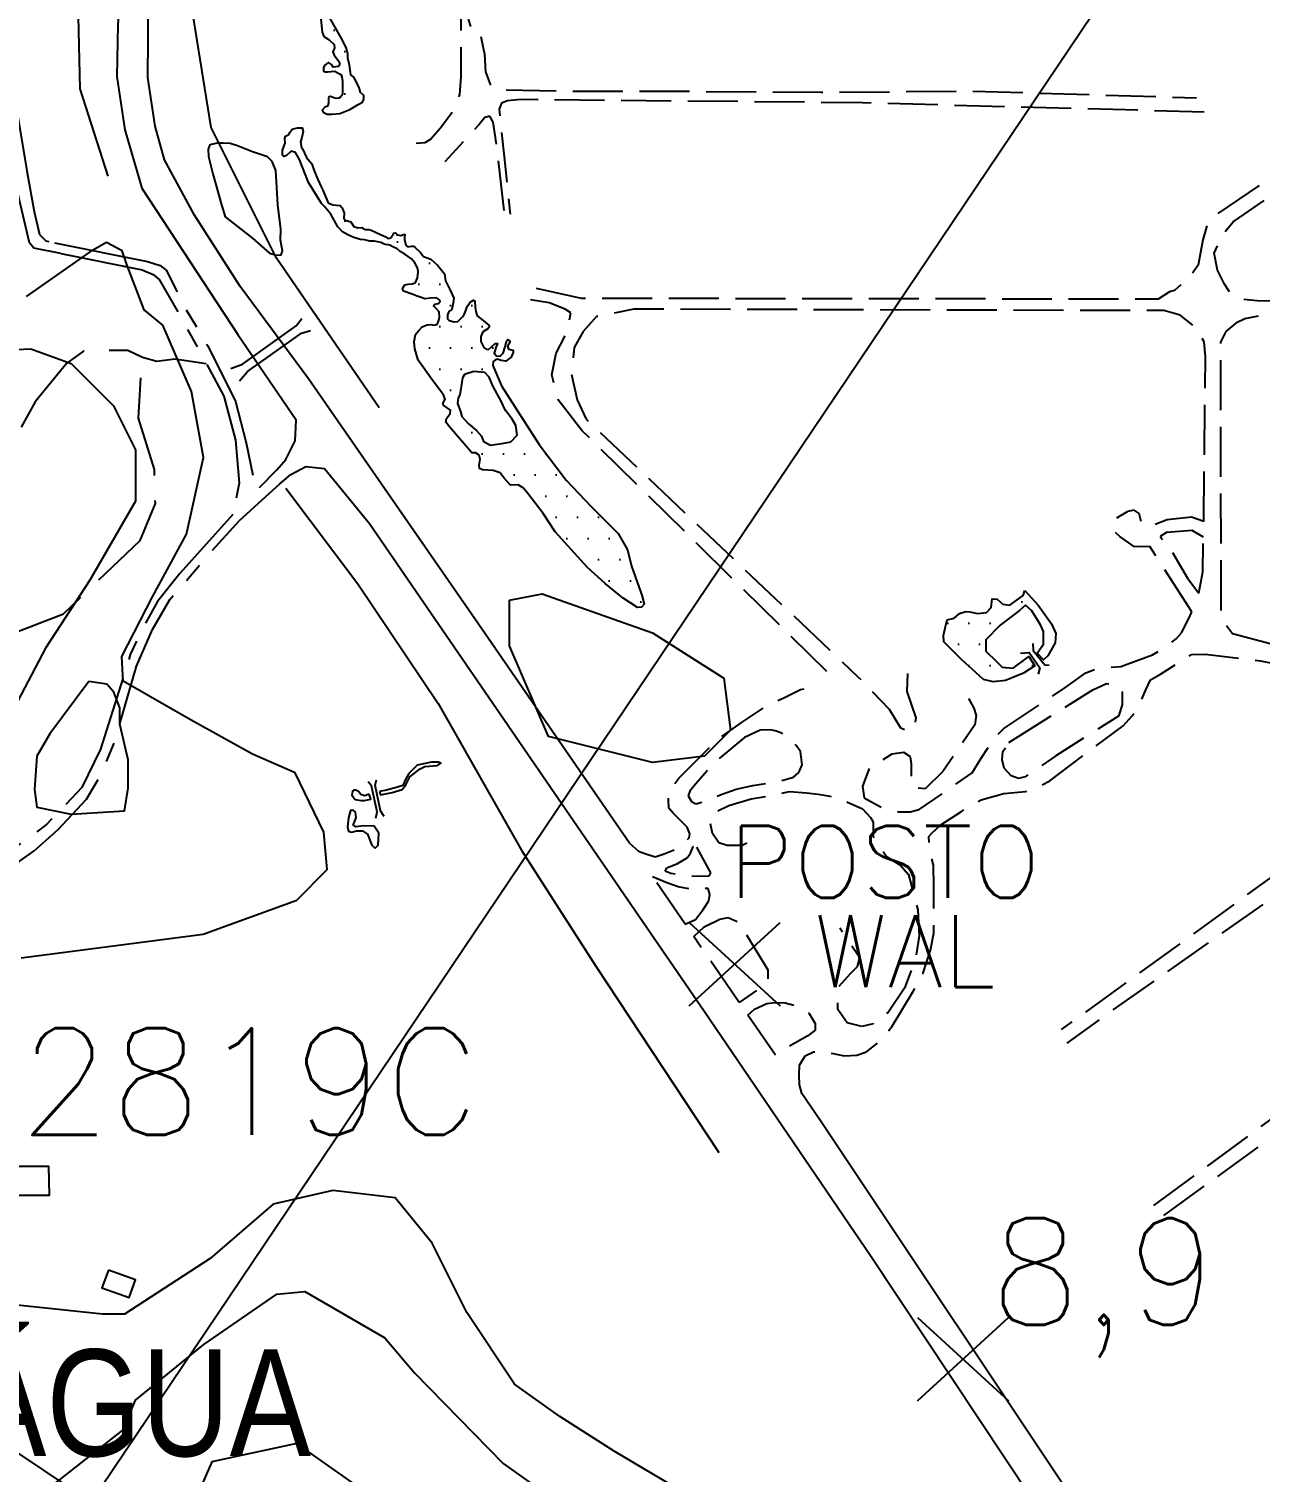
# Model space of a CAD drawing. Header units: millimetres. Extents: x 548366 to 1117317, y 7446967 to 14899125.
# Drawn here: x 556574 to 557036, y 7458741 to 7459282 of the extents above; entities that cross this region are included whole.
import ezdxf

# ---------------------------------------------------------------- set-up
doc = ezdxf.new("R2010")
doc.units = ezdxf.units.MM
doc.header["$MEASUREMENT"] = 0
for name, pattern in [('CAMINHO', [3.75, 3, -0.75]), ('ESTR-TERRA', [1, 0.7, -0.1, 0.1, -0.1]), ('MEIO-FIOx2', [20, 15, -5])]:
    doc.linetypes.add(name, pattern=pattern)
for name, color, linetype in [('AUTO_ESTRADA', 224, 'Continuous'), ('CAMINHO', 1, 'CAMINHO'), ('CERCA_VIVA', 3, 'CERCA_V'), ('CURVA_INTERMEDIÁRIA', 32, 'Continuous'), ('EDIFICAÇÃO', 7, 'Continuous'), ('LAGO', 4, 'Continuous'), ('PONTE', 8, 'Continuous'), ('PONTO_REFERÊNCIA', 8, 'Continuous'), ('PTO_COTADO', 7, 'Continuous'), ('RADIAIS', 222, 'Continuous'), ('RIO_PERMANENTE', 4, 'Continuous'), ('RUA_PAV_C_MEIO_FIO', 1, 'MEIO-FIOx2'), ('RUA_PAV_S_MEIO_FIO', 2, 'ESTR-TERRA'), ('TXT_EST_TRAT_ÁGUA', 7, 'Continuous')]:
    doc.layers.add(name, color=color, linetype=linetype)
doc.styles.add('ROMANS', font='romans.shx')
doc.styles.add('TXT_PRAIA', font='ARIALN.TTF', dxfattribs={"height": 30})
doc.linetypes.add('CERCA_V', pattern='A,10,-0.6,["o",Standard,S=2,R=0,X=-0.6,Y=-0.675],-0.75', length=11.35)
pattern_1 = [(0, (0, 0), (3.96875, 7.9375), [0, -7.9375])]

msp = doc.modelspace()

# ---------------------------------------------------------------- hatches: boundary and pattern name
at = {"layer": 'LAGO', "ltscale": 0.5}
h = msp.add_hatch(dxfattribs=at)
h.set_pattern_fill('DOTS', color=256, scale=5, style=0)
h.set_pattern_definition(pattern_1)
h.paths.add_polyline_path([(556933.11, 7459052.97), (556938.43, 7459058.47), (556945.76, 7459063.96), (556947.96, 7459065.98), (556950.35, 7459063.78), (556953.65, 7459058.65), (556954.75, 7459056.08), (556954.75, 7459051.32), (556952.37, 7459048.02), (556954.75, 7459045.45), (556956.4, 7459046.92), (556959.15, 7459051.87), (556959.34, 7459055.35), (556957.69, 7459059.02), (556952.73, 7459065.98), (556947.78, 7459071.48), (556947.05, 7459069.65), (556944.85, 7459068), (556942.09, 7459065.98), (556939.53, 7459066.35), (556937.32, 7459068.18), (556935.49, 7459068.36), (556935.12, 7459065.06), (556933.29, 7459063.23), (556929.99, 7459062.87), (556927.05, 7459063.41), (556925.58, 7459063.6), (556923.2, 7459062.87), (556921.18, 7459061.03), (556918.61, 7459060.48), (556918.06, 7459058.47), (556917.15, 7459054.62), (556917.33, 7459052.23), (556923.93, 7459045.63), (556932.19, 7459038.12), (556935.86, 7459037.2), (556940.44, 7459037.75), (556947.23, 7459040.5), (556951.45, 7459043.25), (556949.25, 7459046.73), (556943.38, 7459042.34), (556939.16, 7459042.7), (556937.14, 7459044.9), (556933.11, 7459048.75)])
at = {"layer": 'RIO_PERMANENTE', "ltscale": 4}
h = msp.add_hatch(dxfattribs=at)
h.set_pattern_fill('DOTS', color=256, scale=5, style=0)
h.set_pattern_definition(pattern_1)
h.paths.add_polyline_path([(556699.75, 7459256.99), (556698.51, 7459258.17), (556697.99, 7459260), (556695.96, 7459263.91), (556694.92, 7459264.83), (556694.4, 7459268.42), (556693.74, 7459271.03), (556693.74, 7459272.59), (556693.22, 7459274.62), (556691.82, 7459277.82), (556686.52, 7459286.99), (556681.23, 7459300.38), (556678.57, 7459308.16), (556675.69, 7459319.57), (556674.63, 7459325.75), (556673.67, 7459330.66), (556674.06, 7459336.16), (556675.08, 7459344.71), (556679.67, 7459353.53), (556685.67, 7459366.22), (556693.09, 7459376.8), (556700.5, 7459385.26), (556707.56, 7459390.2), (556719.56, 7459396.89), (556732.27, 7459402.54), (556745.69, 7459411.7), (556751.84, 7459415), (556747.38, 7459415), (556744.71, 7459414.7), (556742.23, 7459413.29), (556736.16, 7459408.16), (556734.82, 7459407.3), (556731.8, 7459404.53), (556727.76, 7459402.01), (556721.93, 7459399.6), (556716.71, 7459397.54), (556702.95, 7459389.43), (556692.24, 7459379.48), (556682.47, 7459364.4), (556678.24, 7459356.64), (556674.35, 7459347.47), (556672.23, 7459338.31), (556671.79, 7459329.88), (556673.77, 7459318.75), (556674.65, 7459313.24), (556678.69, 7459301.84), (556683.64, 7459285.63), (556684.12, 7459280.8), (556684.82, 7459279.19), (556686.81, 7459277.87), (556688.58, 7459276.11), (556688.78, 7459274.75), (556688.19, 7459273.51), (556688.58, 7459272.23), (556690.61, 7459269.53), (556690.67, 7459268.48), (556690.21, 7459267.89), (556688.23, 7459267.64), (556687.6, 7459268.68), (556686.46, 7459269.41), (556685.71, 7459268.94), (556685.05, 7459268.35), (556684.66, 7459267.37), (556684.7, 7459266.23), (556685.45, 7459265.87), (556686.11, 7459265.88), (556688.93, 7459266.23), (556690.61, 7459265.22), (556691.26, 7459264.83), (556691.46, 7459264.11), (556691.76, 7459262.36), (556691.76, 7459257.42), (556691.06, 7459256.47), (556690.34, 7459256.01), (556689.43, 7459255.88), (556688.93, 7459256.01), (556687.24, 7459256.66), (556686.62, 7459256.6), (556686.46, 7459256.01), (556686.46, 7459254.25), (556686.28, 7459253.02), (556685.12, 7459252.68), (556684.19, 7459251.58), (556684.47, 7459250.86), (556685.97, 7459250.07), (556687.86, 7459250.07), (556690.8, 7459250.33), (556694.57, 7459251.79), (556697.6, 7459253.66), (556699.23, 7459254.55), (556699.75, 7459255.69)])
at = {"layer": 'RIO_PERMANENTE', "ltscale": 0.5}
h = msp.add_hatch(dxfattribs=at)
h.set_pattern_fill('DOTS', color=256, scale=5, style=0)
h.set_pattern_definition(pattern_1)
h.paths.add_polyline_path([(556692.42, 7459212.89), (556691.66, 7459214.88), (556690.92, 7459215.78), (556688.13, 7459216.12), (556686.37, 7459216.79), (556684.42, 7459221.57), (556683.9, 7459222.52), (556682.5, 7459225.6), (556681.17, 7459228.83), (556680.21, 7459231.48), (556678.29, 7459233.81), (556676.71, 7459237.03), (556676.39, 7459237.59), (556676.04, 7459239.7), (556676.46, 7459241.24), (556677.03, 7459243.55), (556676.61, 7459244.93), (556674.92, 7459244.96), (556672.89, 7459244.47), (556672.04, 7459243.2), (556671.62, 7459242.43), (556670.34, 7459241.8), (556670.08, 7459240.96), (556670.29, 7459239.21), (556669.23, 7459236.61), (556669.31, 7459235.49), (556669.31, 7459234.65), (556669.87, 7459234.23), (556670.71, 7459234.58), (556672.53, 7459236.19), (556674.15, 7459235.63), (556675.69, 7459233.04), (556679.05, 7459224.41), (556683.92, 7459216.56), (556684.88, 7459215.54), (556687.44, 7459212.53), (556689.99, 7459207.78), (556691.78, 7459205.9), (556693.8, 7459204.84), (556695.99, 7459203.87), (556698.47, 7459203.1), (556700, 7459202.91), (556702.08, 7459202.49), (556703.62, 7459202.38), (556705.08, 7459202.14), (556706.2, 7459201.91), (556707.12, 7459201.47), (556707.79, 7459201.19), (556709.38, 7459200.94), (556710.67, 7459200.35), (556712.24, 7459199.56), (556713.4, 7459198.53), (556715.15, 7459197.5), (556717.67, 7459195.81), (556718.95, 7459194.3), (556719.98, 7459192.15), (556720.12, 7459190.83), (556719.91, 7459188.69), (556719.11, 7459186.96), (556717.99, 7459186.5), (556716.4, 7459186.34), (556715.2, 7459186.1), (556714.33, 7459184.75), (556714.6, 7459183.71), (556717.91, 7459182.6), (556719.73, 7459181.77), (556721.28, 7459181.26), (556722.69, 7459180.77), (556724.76, 7459181.09), (556726.99, 7459181.17), (556728.57, 7459180.22), (556727.79, 7459179.1), (556726.34, 7459178.8), (556725.94, 7459178.18), (556726.67, 7459177.44), (556728.09, 7459175.95), (556728.18, 7459173.92), (556727.82, 7459172.2), (556727.23, 7459171.22), (556726.06, 7459170.97), (556725, 7459171.22), (556723.56, 7459171.06), (556721.66, 7459170.35), (556720.33, 7459168.76), (556719.19, 7459167.4), (556718.66, 7459164.79), (556718.85, 7459162.02), (556720.14, 7459157.87), (556725.42, 7459150.47), (556729.64, 7459144.78), (556730.24, 7459143.22), (556729.42, 7459141.6), (556729.76, 7459140.83), (556732.28, 7459139.03), (556732.17, 7459137.88), (556730.72, 7459135.92), (556730.48, 7459134.6), (556731.92, 7459132.81), (556740.22, 7459123.05), (556741.65, 7459123.05), (556743.06, 7459122.15), (556743.42, 7459120.71), (556743.09, 7459118.51), (556743.18, 7459117.24), (556744.26, 7459116.76), (556748.34, 7459116.4), (556750.85, 7459115.57), (556752.41, 7459113.53), (556754.81, 7459110.9), (556757.68, 7459111.14), (556759.48, 7459109.94), (556761.25, 7459107.77), (556766.98, 7459100.37), (556771.52, 7459093.45), (556783.7, 7459080.09), (556790.24, 7459074.11), (556797.11, 7459068.55), (556802.38, 7459065.05), (556803.97, 7459065.22), (556804.87, 7459066.29), (556804.08, 7459069.69), (556802.98, 7459072.81), (556800.22, 7459080.63), (556798.65, 7459086.76), (556795.18, 7459092.83), (556785.13, 7459102.87), (556775.69, 7459112.85), (556765.59, 7459126.22), (556759.72, 7459135.32), (556751.45, 7459148.25), (556748.17, 7459155.87), (556748.23, 7459157.27), (556749.53, 7459158.27), (556751.27, 7459157.74), (556753.07, 7459157.39), (556755.06, 7459158.96), (556755.81, 7459160.65), (556755.76, 7459161.53), (556754.06, 7459161.99), (556753.71, 7459163.1), (556754.71, 7459164.79), (556753.77, 7459165.55), (556753.25, 7459164.96), (556752.78, 7459162.87), (556752.02, 7459160.42), (556750.92, 7459159.31), (556749.52, 7459159.43), (556748.7, 7459160.48), (556749.28, 7459162.52), (556749.87, 7459164.03), (556749.05, 7459164.09), (556747.65, 7459162.87), (556746.54, 7459161.82), (556745.01, 7459162.1), (556743.63, 7459164.79), (556743.68, 7459166.65), (556744.43, 7459168.39), (556746.27, 7459169.54), (556746.84, 7459170.23), (556746.84, 7459170.84), (556744.54, 7459172.64), (556742.23, 7459174.48), (556741.81, 7459176.08), (556741.57, 7459177.59), (556741.39, 7459180.11), (556740.85, 7459180.37), (556739.66, 7459179.58), (556738.53, 7459177.98), (556737.98, 7459176.4), (556737.5, 7459175.13), (556736.79, 7459174.01), (556735.02, 7459172.35), (556733.6, 7459172.18), (556731.21, 7459172.89), (556731.21, 7459174.8), (556731.69, 7459176.08), (556732.81, 7459176.87), (556733.28, 7459179.34), (556733.52, 7459181.09), (556732.17, 7459184.03), (556730.42, 7459187.62), (556730.03, 7459190.16), (556727.55, 7459193.35), (556724.92, 7459195.66), (556722.21, 7459196.69), (556720.86, 7459198.36), (556718.85, 7459200.14), (556718.39, 7459200.51), (556717.67, 7459200.59), (556716.32, 7459200.27), (556715.55, 7459200.93), (556715.02, 7459203.04), (556715.08, 7459203.89), (556715.13, 7459204.96), (556714.7, 7459204.91), (556713.71, 7459204.57), (556712.98, 7459204.74), (556712.19, 7459204.85), (556711.91, 7459205.25), (556711.62, 7459205.53), (556710.92, 7459205.43), (556710.66, 7459204.37), (556709.8, 7459203.62), (556708.75, 7459203.45), (556707.96, 7459204.12), (556706.05, 7459204.96), (556704.11, 7459205.85), (556702.56, 7459206.6), (556701.64, 7459206.79), (556699.87, 7459206.76), (556699.23, 7459207.55), (556697.55, 7459207.46), (556695.97, 7459207.96), (556695.17, 7459209.3), (556694.83, 7459209.69), (556692.28, 7459210.42)])
h.paths.add_polyline_path([(556737.47, 7459152.42), (556741.05, 7459153.62), (556745.11, 7459153.14), (556746.78, 7459151.47), (556748.14, 7459148.19), (556751.56, 7459141.93), (556752.27, 7459140.26), (556752.99, 7459138.83), (556755.38, 7459135.72), (556756.81, 7459133.34), (556757.29, 7459129.76), (556754.9, 7459127.14), (556752.32, 7459126.64), (556747.26, 7459125.94), (556744.63, 7459127.37), (556743.91, 7459129.28), (556742, 7459131.43), (556738.9, 7459134.05), (556736.51, 7459136.68), (556736.03, 7459138.59), (556734.94, 7459141.63), (556735.11, 7459143.68), (556735.79, 7459144.79), (556736.27, 7459147.89), (556736.51, 7459149.56), (556736.75, 7459151.23)], flags=16)

# ---------------------------------------------------------------- linework, layer by layer
at = {"layer": 'AUTO_ESTRADA', "ltscale": 2.5, "flags": 128}
for points in [[(557175.41, 7459768.8), (556921.15, 7459604.53), (556692.05, 7459458.05), (556670.81, 7459440.57), (556649.97, 7459418.26), (556636.58, 7459397.82), (556627.95, 7459379), (556617.16, 7459352.98), (556612.33, 7459331.04), (556609.35, 7459307.62), (556607.53, 7459283.64), (556607.12, 7459264.13), (556610.13, 7459244.23), (556616.46, 7459222.3), (556652.46, 7459167.48), (556674.43, 7459135.49)], [(556799.38, 7458976.73), (556741.37, 7459060.85), (556679, 7459150.86), (556653.33, 7459185.43), (556636.21, 7459212.2), (556625.04, 7459232.92), (556621.53, 7459245.54), (556618.72, 7459263.77), (556619.02, 7459293.12), (556623.49, 7459321.38), (556629.44, 7459346.66), (556637.63, 7459370.08), (556646.18, 7459390.15), (556657.04, 7459410.08), (556685.32, 7459438.53), (556707.68, 7459453.59), (556728.15, 7459467.34), (556794.34, 7459510.15), (556944.85, 7459609.42), (557022.06, 7459657.78), (557185.53, 7459761.9)], [(556684.99, 7459117.22), (556701.84, 7459096.6), (556827.59, 7458913.56), (556890.1, 7458821.74), (556970.55, 7458700.56), (556989.9, 7458671.94), (557008.13, 7458649.63), (557021.9, 7458635.88), (557035.44, 7458622.86), (557051.07, 7458614.38), (557059.89, 7458609.55)], [(557059.44, 7458627.26), (557051.66, 7458632.9), (557031.57, 7458648.14), (557018.18, 7458661.16), (557006.27, 7458675.28), (556972.79, 7458720.27), (556871.13, 7458872.67), (556864.11, 7458882.85)]]:
    msp.add_lwpolyline(points, dxfattribs=at)
at = {"layer": 'CAMINHO', "ltscale": 12.5, "flags": 128}
for points in [[(556560.53, 7459052.48), (556587.12, 7459062.75), (556615.82, 7459090.23), (556621.56, 7459104.12), (556621.25, 7459116.8), (556615.21, 7459136.12), (556616.12, 7459151.52), (556618.84, 7459155.45), (556622.16, 7459157.26)], [(556640.67, 7459156.47), (556628.81, 7459158.17), (556622.16, 7459157.26), (556616.72, 7459158.77), (556611.28, 7459161.49), (556605.24, 7459161.49), (556594.67, 7459161.19), (556588.32, 7459156.66), (556576.54, 7459142.16), (556566.87, 7459124.65)]]:
    msp.add_lwpolyline(points, dxfattribs=at)
at = {"layer": 'CERCA_VIVA', "linetype": 'CERCA_V', "ltscale": 10, "flags": 128}
for points in [[(556603.86, 7459226.84), (556593.34, 7459259.52), (556592.18, 7459308.54), (556602.69, 7459361.05), (556631.9, 7459418.24), (556669.29, 7459452.09), (556809.49, 7459543.12), (556846.42, 7459570.38), (556931.13, 7459624.36), (556977.86, 7459650.62)], [(556705.58, 7459139.98), (556667.03, 7459196), (556642.49, 7459245.02), (556634.31, 7459296.37), (556643.66, 7459333.71), (556657.99, 7459370.88), (556697.71, 7459421.06), (556761.97, 7459471.25), (556832.07, 7459514.43), (556931.38, 7459580.95), (557003.82, 7459622.97)], [(556670.5, 7459109.86), (556697.46, 7459073.95), (556727.63, 7459029.06), (556759.09, 7458973.91), (556786.76, 7458930.62), (556832.98, 7458860.72)]]:
    msp.add_lwpolyline(points, dxfattribs=at)
at = {"layer": 'CURVA_INTERMEDIÁRIA', "linetype": 'Continuous'}
for points, elevation in [([(556644.69, 7459239.22), (556642.03, 7459238.6), (556641.4, 7459236.88), (556641.56, 7459234.22), (556643.12, 7459227.66), (556646.41, 7459216.1), (556647.81, 7459211.58), (556658.14, 7459203.45), (556664.39, 7459197.99), (556667.05, 7459197.21), (556668.77, 7459197.36), (556669.24, 7459198.77), (556668.46, 7459202.83), (556668.61, 7459206.89), (556667.52, 7459216.1), (556666.74, 7459228.91), (556665.33, 7459232.35), (556663.61, 7459234.07), (556657.98, 7459235.94), (556652.35, 7459238.13), (556649.69, 7459239.06), (556647.03, 7459239.22), (556645.62, 7459239.22)], 10), ([(556596.66, 7459037.29), (556581.99, 7459017.75), (556577.1, 7459009.31), (556576.21, 7458996.88), (556577.1, 7458990.22), (556589.99, 7458987.55), (556610, 7458988.89), (556611.34, 7458997.32), (556611.34, 7459007.98), (556608.22, 7459021.3), (556608.22, 7459027.52), (556606, 7459033.29), (556603.33, 7459036.4)], 20)]:
    msp.add_lwpolyline(points, close=True, dxfattribs=dict(at, elevation=elevation))
at = {"layer": 'CURVA_INTERMEDIÁRIA'}
for points, elevation in [([(556571.25, 7458933.68), (556639.5, 7458942.6), (556674.58, 7458955.34), (556686.06, 7458966.81), (556684.79, 7458980.82), (556673.95, 7459003.12), (556658, 7459010.12), (556635.04, 7459022.86), (556609.52, 7459037.51), (556609.02, 7459046.74), (556620.5, 7459069.04), (556633.26, 7459092.61), (556639.64, 7459121.27), (556635.17, 7459146.12), (556624.33, 7459170.96), (556617.31, 7459176.69), (556610.93, 7459193.25), (556609.06, 7459198.86), (556603.3, 7459201.93), (556596.9, 7459198.35), (556573.1, 7459181.69)], 10), ([(556826.51, 7458729.33), (556793.63, 7458748.74), (556773.31, 7458761.74), (556756.23, 7458773.93), (556738.35, 7458800.75), (556725.34, 7458826.75), (556711.52, 7458843.81), (556688.09, 7458846.54), (556665.76, 7458841.44), (556642.16, 7458821.06), (556610.02, 7458800.15), (556601.72, 7458800.15), (556537.7, 7458806.85)], 10), ([(556574.32, 7458729.15), (556609.37, 7458756.59), (556614.11, 7458767.94), (556639.69, 7458788.76), (556667.17, 7458807.68), (556677.59, 7458808.63), (556707.63, 7458791.33), (556718.75, 7458778.14), (556752.06, 7458744.16), (556784.29, 7458721.27)], 20), ([(556707.23, 7458728.66), (556674.61, 7458751.69), (556642.72, 7458744.75), (556627.02, 7458708.66)], 30)]:
    msp.add_lwpolyline(points, dxfattribs=dict(at, elevation=elevation))
at = {"layer": 'CURVA_INTERMEDIÁRIA', "linetype": 'Continuous'}
for points, elevation in [([(556556.43, 7459007.62), (556548.07, 7458981.7), (556520.5, 7458972.1), (556505.35, 7458973.48), (556488.13, 7458985.86), (556461.28, 7459010.64), (556453.02, 7459031.97), (556446.82, 7459053.3), (556450.26, 7459073.94), (556472.72, 7459096.5), (556498.4, 7459112.22), (556519.12, 7459146.89), (556530.14, 7459155.83), (556558.37, 7459161.34), (556574.89, 7459162.02), (556590.04, 7459156.52), (556605.88, 7459140.69), (556614.14, 7459124.18), (556614.14, 7459104.91), (556596.93, 7459075.32), (556580.4, 7459049.86), (556567.32, 7459025.09), (556556.43, 7459007.62)], 20), ([(556808.05, 7459006.94), (556769.08, 7459016.67), (556754.47, 7459050.75), (556754.47, 7459067.79), (556766.64, 7459070.22), (556808.05, 7459055.62), (556834.84, 7459038.58), (556837.27, 7459019.11), (556827.53, 7459009.37), (556808.05, 7459006.94)], 10)]:
    msp.add_lwpolyline(points, dxfattribs=dict(at, elevation=elevation))
at = {"layer": 'EDIFICAÇÃO', "ltscale": 0.5}
for points in [[(556566.73, 7458855.49), (556567.01, 7458844.74), (556581.9, 7458844.74), (556581.63, 7458855.49)], [(556603.97, 7458816.63), (556601.48, 7458810.02), (556611.69, 7458806.44), (556614.17, 7458813.05)]]:
    msp.add_lwpolyline(points, close=True, dxfattribs=at)
at = {"layer": 'LAGO', "ltscale": 2.5}
msp.add_lwpolyline([(556947.78, 7459071.48), (556952.73, 7459065.98), (556957.69, 7459059.02), (556959.34, 7459055.35), (556959.15, 7459051.87), (556956.4, 7459046.92), (556954.75, 7459045.45), (556952.37, 7459048.02), (556954.75, 7459051.32), (556954.75, 7459056.08), (556953.65, 7459058.65), (556950.35, 7459063.78), (556947.96, 7459065.98), (556945.76, 7459063.96), (556938.43, 7459058.47), (556933.11, 7459052.97), (556933.11, 7459048.75), (556937.14, 7459044.9), (556939.16, 7459042.7), (556943.38, 7459042.34), (556949.25, 7459046.73), (556951.45, 7459043.25), (556947.23, 7459040.5), (556940.44, 7459037.75), (556935.86, 7459037.2), (556932.19, 7459038.12), (556923.93, 7459045.63), (556917.33, 7459052.23), (556917.15, 7459054.62), (556918.06, 7459058.47), (556918.61, 7459060.48), (556921.18, 7459061.03), (556923.2, 7459062.87), (556925.58, 7459063.6), (556927.05, 7459063.41), (556929.99, 7459062.87), (556933.29, 7459063.23), (556935.12, 7459065.06), (556935.49, 7459068.36), (556937.32, 7459068.18), (556939.53, 7459066.35), (556942.09, 7459065.98), (556944.85, 7459068), (556947.05, 7459069.65)], close=True, dxfattribs=at)
at = {"layer": 'PONTE', "color": 8, "ltscale": 2.5, "flags": 128}
for points in [[(556649.91, 7459154.67), (556654.23, 7459156.35), (556674.44, 7459170.63), (556676.55, 7459173.5)], [(556653.15, 7459150.08), (556656.18, 7459153.59), (556676.39, 7459167.88), (556679.8, 7459168.9)], [(556707.4, 7458986.79), (556706.05, 7458988.8), (556704.01, 7458998.49), (556704.52, 7459000.43)], [(556704.32, 7458986.13), (556704.73, 7458988.52), (556702.69, 7458998.21), (556701.43, 7458999.78)]]:
    msp.add_lwpolyline(points, dxfattribs=at)
at = {"layer": 'PONTE', "ltscale": 2.5}
for points in [[(556950.67, 7459051.59), (556950.83, 7459048.99), (556955.19, 7459043.55), (556956.79, 7459043.47)], [(556946.06, 7459047.99), (556949.33, 7459048.24), (556953.35, 7459042.46), (556952.76, 7459040.12)]]:
    msp.add_lwpolyline(points, dxfattribs=at)
at = {"layer": 'PONTO_REFERÊNCIA'}
for points in [[(556821.81, 7458915.69), (556855.88, 7458946.97)], [(556821.81, 7458946.97), (556855.88, 7458915.69)]]:
    msp.add_lwpolyline(points, dxfattribs=at)
at = {"layer": 'PTO_COTADO', "elevation": 22.18}
for points in [[(556907.5, 7458767.59), (556941.57, 7458798.86)], [(556907.5, 7458798.86), (556941.57, 7458767.59)]]:
    msp.add_lwpolyline(points, dxfattribs=at)
at = {"layer": 'RADIAIS', "linetype": 'Continuous', "ltscale": 2.5}
msp.add_lwpolyline([(557155.6, 7459558.51), (551571.84, 7451267)], dxfattribs=at)
for radius in [4998.2, 3998.56]:
    msp.add_circle((554363.71, 7455412.75), radius, dxfattribs=at)
msp.add_point((556876.39, 7459143.94), dxfattribs=at)
at = {"layer": 'RIO_PERMANENTE', "ltscale": 2.5, "flags": 128}
for points in [[(556683.64, 7459285.63), (556684.12, 7459280.8), (556684.82, 7459279.19), (556686.81, 7459277.87), (556688.58, 7459276.11), (556688.78, 7459274.75), (556688.19, 7459273.51), (556688.58, 7459272.23), (556690.61, 7459269.53), (556690.67, 7459268.48), (556690.21, 7459267.89), (556688.23, 7459267.64), (556687.6, 7459268.68), (556686.46, 7459269.41), (556685.71, 7459268.94), (556685.05, 7459268.35), (556684.66, 7459267.37), (556684.7, 7459266.23), (556685.45, 7459265.87), (556686.11, 7459265.88), (556688.93, 7459266.23), (556690.61, 7459265.22), (556691.26, 7459264.83), (556691.46, 7459264.11), (556691.76, 7459262.36), (556691.76, 7459257.42), (556691.06, 7459256.47), (556690.34, 7459256.01), (556689.43, 7459255.88), (556688.93, 7459256.01), (556687.24, 7459256.66), (556686.62, 7459256.6), (556686.46, 7459256.01), (556686.46, 7459254.25), (556686.28, 7459253.02), (556685.12, 7459252.68), (556684.19, 7459251.58), (556684.47, 7459250.86), (556685.97, 7459250.07), (556687.86, 7459250.07), (556690.8, 7459250.33), (556694.57, 7459251.79), (556697.6, 7459253.66), (556699.23, 7459254.55), (556699.75, 7459255.69), (556699.75, 7459256.99), (556698.51, 7459258.17), (556697.99, 7459260), (556695.96, 7459263.91), (556694.92, 7459264.83), (556694.4, 7459268.42), (556693.74, 7459271.03), (556693.74, 7459272.59), (556693.22, 7459274.62), (556691.82, 7459277.82), (556686.52, 7459286.99)], [(556748.17, 7459155.87), (556751.45, 7459148.25), (556759.72, 7459135.32), (556765.59, 7459126.22), (556775.69, 7459112.85), (556785.13, 7459102.87), (556795.18, 7459092.83), (556798.65, 7459086.76), (556800.22, 7459080.63), (556802.98, 7459072.81), (556804.08, 7459069.69), (556804.87, 7459066.29), (556803.97, 7459065.22), (556802.38, 7459065.05), (556797.11, 7459068.55), (556790.24, 7459074.11), (556783.7, 7459080.09), (556771.52, 7459093.45), (556766.98, 7459100.37), (556761.25, 7459107.77), (556759.48, 7459109.94), (556757.68, 7459111.14), (556754.81, 7459110.9), (556752.41, 7459113.53), (556750.85, 7459115.57), (556748.34, 7459116.4), (556744.26, 7459116.76), (556743.18, 7459117.24), (556743.09, 7459118.51), (556743.42, 7459120.71), (556743.06, 7459122.15), (556741.65, 7459123.05), (556740.22, 7459123.05), (556731.92, 7459132.81), (556730.48, 7459134.6), (556730.72, 7459135.92), (556732.17, 7459137.88), (556732.28, 7459139.03), (556729.76, 7459140.83), (556729.42, 7459141.6), (556730.24, 7459143.22), (556729.64, 7459144.78), (556725.42, 7459150.47), (556720.14, 7459157.87), (556718.85, 7459162.02), (556718.66, 7459164.79), (556719.19, 7459167.4), (556720.33, 7459168.76), (556721.66, 7459170.35), (556723.56, 7459171.06), (556725, 7459171.22), (556726.06, 7459170.97), (556727.23, 7459171.22), (556727.71, 7459172.02), (556727.95, 7459172.81), (556728.18, 7459173.92), (556728.09, 7459175.95), (556726.67, 7459177.44), (556725.94, 7459178.18), (556726.34, 7459178.8), (556727.79, 7459179.1), (556728.35, 7459179.9), (556728.19, 7459180.45), (556726.99, 7459181.17), (556724.76, 7459181.09), (556722.69, 7459180.77), (556721.28, 7459181.26), (556719.73, 7459181.77), (556717.91, 7459182.6), (556714.6, 7459183.71), (556714.33, 7459184.75), (556715.2, 7459186.1), (556716.4, 7459186.34), (556717.99, 7459186.5), (556719.11, 7459186.96), (556719.91, 7459188.69), (556720.12, 7459190.83), (556719.98, 7459192.15), (556718.95, 7459194.3), (556717.67, 7459195.81), (556715.15, 7459197.5), (556713.4, 7459198.53), (556712.24, 7459199.56), (556710.67, 7459200.35), (556709.78, 7459200.76), (556708.86, 7459201.02), (556707.79, 7459201.19), (556707.12, 7459201.47), (556706.2, 7459201.91), (556705.08, 7459202.14), (556703.62, 7459202.38), (556702.08, 7459202.49), (556700, 7459202.91), (556698.47, 7459203.1), (556695.99, 7459203.87), (556693.8, 7459204.84), (556691.78, 7459205.9), (556689.99, 7459207.78), (556687.44, 7459212.53), (556684.88, 7459215.54), (556683.92, 7459216.56), (556679.05, 7459224.41), (556675.69, 7459233.04), (556674.15, 7459235.63), (556672.53, 7459236.19), (556670.71, 7459234.58), (556669.87, 7459234.23), (556669.31, 7459234.65), (556669.31, 7459235.49), (556669.23, 7459236.61), (556670.29, 7459239.21), (556670.08, 7459240.96), (556670.34, 7459241.8), (556671.62, 7459242.43), (556672.04, 7459243.2), (556672.89, 7459244.47), (556674.92, 7459244.96), (556676.61, 7459244.93), (556677.03, 7459243.55), (556676.46, 7459241.24), (556676.04, 7459239.7), (556676.39, 7459237.59), (556676.71, 7459237.03), (556678.29, 7459233.81), (556680.21, 7459231.48), (556681.17, 7459228.83), (556682.5, 7459225.6), (556683.9, 7459222.52), (556684.42, 7459221.57), (556686.37, 7459216.79), (556688.13, 7459216.12), (556690.92, 7459215.78), (556691.66, 7459214.88), (556692.42, 7459212.89), (556692.32, 7459211.12), (556692.78, 7459210.27), (556694.83, 7459209.69), (556695.17, 7459209.3), (556695.97, 7459207.96), (556697.09, 7459207.61), (556697.57, 7459207.46), (556699.23, 7459207.55), (556699.54, 7459207.17), (556700.32, 7459206.77), (556701.64, 7459206.79), (556702.56, 7459206.6), (556704.11, 7459205.85), (556706.05, 7459204.96), (556707.96, 7459204.12), (556708.75, 7459203.45), (556709.43, 7459203.56), (556709.99, 7459203.78), (556710.27, 7459204.03), (556710.5, 7459204.51), (556710.78, 7459204.85), (556710.92, 7459205.43), (556711.62, 7459205.53), (556711.91, 7459205.25), (556712.19, 7459204.85), (556712.98, 7459204.74), (556713.71, 7459204.57), (556714.7, 7459204.91), (556715.13, 7459204.96), (556715.08, 7459203.89), (556715.02, 7459203.04), (556715.55, 7459200.93), (556716.32, 7459200.27), (556717.67, 7459200.59), (556718.39, 7459200.51), (556718.85, 7459200.14), (556720.86, 7459198.36), (556722.21, 7459196.69), (556724.92, 7459195.66), (556727.55, 7459193.35), (556730.03, 7459190.16), (556730.42, 7459187.62), (556732.17, 7459184.03), (556733.52, 7459181.09), (556733.28, 7459179.34), (556732.81, 7459176.87), (556731.69, 7459176.08), (556731.21, 7459174.8), (556731.21, 7459173.29), (556731.78, 7459172.72), (556733.6, 7459172.18), (556735.02, 7459172.35), (556736.79, 7459174.01), (556737.5, 7459175.13), (556737.98, 7459176.4), (556738.53, 7459177.98), (556739.66, 7459179.58), (556740.85, 7459180.37), (556741.39, 7459180.11), (556741.57, 7459177.59), (556741.81, 7459176.08), (556742.23, 7459174.48), (556744.54, 7459172.64), (556746.84, 7459170.84), (556746.84, 7459170.23), (556746.27, 7459169.54), (556744.43, 7459168.39), (556743.68, 7459166.65), (556743.63, 7459164.79), (556744.73, 7459162.63), (556745.61, 7459161.99), (556746.54, 7459161.82), (556747.65, 7459162.87), (556749.05, 7459164.09), (556749.87, 7459164.03), (556749.28, 7459162.52), (556748.7, 7459160.48), (556749.52, 7459159.43), (556750.92, 7459159.31), (556752.02, 7459160.42), (556752.78, 7459162.87), (556753.25, 7459164.96), (556753.77, 7459165.55), (556754.71, 7459164.79), (556753.71, 7459163.1), (556754.06, 7459161.99), (556755.76, 7459161.53), (556755.81, 7459160.65), (556755.06, 7459158.96), (556753.07, 7459157.39), (556751.27, 7459157.74), (556749.92, 7459158.15), (556748.99, 7459157.85), (556748.23, 7459157.27), (556748.17, 7459155.87)], [(556741.05, 7459153.62), (556737.47, 7459152.42), (556736.75, 7459151.23), (556736.51, 7459149.56), (556736.27, 7459147.89), (556735.79, 7459144.79), (556735.11, 7459143.68), (556734.94, 7459141.63), (556736.03, 7459138.59), (556736.51, 7459136.68), (556738.9, 7459134.05), (556742, 7459131.43), (556743.91, 7459129.28), (556744.63, 7459127.37), (556747.26, 7459125.94), (556752.32, 7459126.64), (556754.9, 7459127.14), (556757.29, 7459129.76), (556756.81, 7459133.34), (556755.38, 7459135.72), (556752.99, 7459138.83), (556752.27, 7459140.26), (556751.56, 7459141.93), (556748.14, 7459148.19), (556746.78, 7459151.47), (556745.11, 7459153.14), (556741.05, 7459153.62)]]:
    msp.add_lwpolyline(points, dxfattribs=at)
at = {"layer": 'RIO_PERMANENTE', "ltscale": 0.5}
msp.add_lwpolyline([(556683.64, 7459285.63), (556684.12, 7459280.8), (556684.82, 7459279.19), (556686.81, 7459277.87), (556688.58, 7459276.11), (556688.78, 7459274.75), (556688.19, 7459273.51), (556688.58, 7459272.23), (556690.61, 7459269.53), (556690.67, 7459268.48), (556690.21, 7459267.89), (556688.23, 7459267.64), (556687.6, 7459268.68), (556686.46, 7459269.41), (556685.71, 7459268.94), (556685.05, 7459268.35), (556684.66, 7459267.37), (556684.7, 7459266.23), (556685.45, 7459265.87), (556686.11, 7459265.88), (556688.93, 7459266.23), (556690.61, 7459265.22), (556691.26, 7459264.83), (556691.46, 7459264.11), (556691.76, 7459262.36), (556691.76, 7459257.42), (556691.06, 7459256.47), (556690.34, 7459256.01), (556689.43, 7459255.88), (556688.93, 7459256.01), (556687.24, 7459256.66), (556686.62, 7459256.6), (556686.46, 7459256.01), (556686.46, 7459254.25), (556686.28, 7459253.02), (556685.12, 7459252.68), (556684.19, 7459251.58), (556684.47, 7459250.86), (556685.97, 7459250.07), (556687.86, 7459250.07), (556690.8, 7459250.33), (556694.57, 7459251.79), (556697.6, 7459253.66), (556699.23, 7459254.55), (556699.75, 7459255.69), (556699.75, 7459256.99), (556698.51, 7459258.17), (556697.99, 7459260), (556695.96, 7459263.91), (556694.92, 7459264.83), (556694.4, 7459268.42), (556693.74, 7459271.03), (556693.74, 7459272.59), (556693.22, 7459274.62), (556691.82, 7459277.82), (556686.52, 7459286.99)], dxfattribs=at)
at = {"layer": 'RIO_PERMANENTE', "ltscale": 2.5, "flags": 128}
for points in [[(556705.69, 7458996.16), (556706.08, 7458994.81), (556710.37, 7458995.78), (556714.11, 7458996.88), (556715.5, 7458998.54), (556717.02, 7459001.59), (556720.9, 7459004.63), (556722.7, 7459005.46), (556727.41, 7459005.88), (556728.65, 7459006.71), (556727.68, 7459007.12), (556725.19, 7459007.12), (556719.79, 7459006.01), (556716.6, 7459002.83), (556715.36, 7459000.62), (556714.39, 7458998.4), (556712.45, 7458997.71), (556708.27, 7458996.58)], [(556701.79, 7458995.08), (556699.99, 7458994.53), (556698.6, 7458994.95), (556697.77, 7458996.05), (556696.8, 7458996.61), (556696.11, 7458996.61), (556695.56, 7458996.19), (556695.28, 7458994.67), (556696.52, 7458993.15), (556698.74, 7458992.73), (556699.85, 7458992.73), (556702.34, 7458993.29)], [(556699.3, 7458981.34), (556701.11, 7458980.08), (556702.71, 7458975.96), (556704, 7458974.88), (556705.11, 7458975.99), (556705.39, 7458980.42), (556703.59, 7458983.05), (556699.71, 7458983.18), (556696.8, 7458982.91), (556695.83, 7458983.6), (556696.25, 7458984.57), (556696.94, 7458986.37), (556696.66, 7458988.3), (556695.83, 7458989.13), (556694.72, 7458989), (556694.03, 7458986.23), (556693.62, 7458982.91), (556694.03, 7458981.25), (556695.14, 7458980.83), (556697.08, 7458981.39)]]:
    msp.add_lwpolyline(points, close=True, dxfattribs=at)
at = {"layer": 'RUA_PAV_C_MEIO_FIO', "ltscale": 1.25, "flags": 128}
for points in [[(557043.5, 7459435.62), (557079.24, 7459384.31), (557088.2, 7459371.22), (557090.97, 7459365.35), (557093.76, 7459356.98), (557094.77, 7459341.34), (557095.28, 7459328.22), (557095.28, 7459313.74), (557094.27, 7459304.66), (557091.56, 7459299.72), (557085.73, 7459295.53), (557076.62, 7459285.73), (557070.41, 7459274.84), (557068.62, 7459266.29), (557066.54, 7459254.56), (557058.62, 7459242.27), (557046.33, 7459230.56), (557019.65, 7459212.44), (557016.12, 7459208.53), (557014.45, 7459202.95), (557012.77, 7459193.47), (557009.98, 7459189.56), (557003.84, 7459183.99), (557001.99, 7459183.42), (556997.76, 7459180.67), (556781.42, 7459180.95), (556764.18, 7459184.8)], [(556721.46, 7459341.6), (556730.41, 7459346.07), (556733.54, 7459348.31), (556738.02, 7459349.2), (556743.84, 7459348.75), (556745.18, 7459346.07), (556743.39, 7459342.05), (556739.36, 7459333.55), (556737.12, 7459329.08), (556736.13, 7459322.21), (556736.58, 7459309.24), (556736.13, 7459295.83), (556736.13, 7459278.39), (556736.13, 7459264.09), (556735.68, 7459257.38), (556732.55, 7459250.23), (556728.46, 7459244.71), (556724.88, 7459240.69), (556722.65, 7459239.35), (556717.27, 7459238.9)], [(556749.39, 7459296.81), (556743.01, 7459292.08), (556740.51, 7459289.94), (556739.3, 7459287.98), (556739.04, 7459285.35), (556739.66, 7459283.3), (556743.19, 7459282.11), (556743.94, 7459277.88), (556745.01, 7459272.56), (556745.45, 7459265.92), (556747.25, 7459260.94), (556751.72, 7459259.15), (556774.1, 7459258.7), (556813.05, 7459258.7), (556871.24, 7459258.26), (556927.64, 7459258.7), (557012.14, 7459256.16)], [(557015.05, 7459250.83), (556886.81, 7459254.29), (556758.63, 7459255.53), (556753.71, 7459255.08), (556751.47, 7459254.19), (556750.57, 7459251.95), (556752.37, 7459234.07), (556754.6, 7459212.61)], [(556752.37, 7459213.95), (556750.13, 7459234.52), (556748.34, 7459247.03), (556746.99, 7459249.27), (556745.2, 7459248.82), (556742.97, 7459246.14), (556730.2, 7459232.23)], [(557745.05, 7459213.6), (557742.43, 7459217.74), (557740.8, 7459218.15), (557737.95, 7459217.33), (557714.32, 7459203.18), (557661.96, 7459175.81), (557656.36, 7459172.74), (557650.47, 7459170.08), (557642.14, 7459169.03), (557607.81, 7459169.21), (557579.55, 7459170.13), (557564.77, 7459170.11), (557527.5, 7459169.2), (557507.68, 7459167.55), (557496.85, 7459167.55), (557480.75, 7459169.98), (557467.97, 7459172.59), (557454.35, 7459174.02), (557439.68, 7459174.73), (557406.75, 7459174.26), (557371.5, 7459174.76), (557335.89, 7459174.4), (557305.42, 7459173.85), (557253.31, 7459173.93), (557206.2, 7459174.72), (557173.92, 7459174.76), (557138.22, 7459174.59), (557114.64, 7459174.76), (557047.64, 7459174.42), (557047.64, 7459174.42), (557035.85, 7459174.42), (557030.2, 7459173.26), (557026.9, 7459171.72), (557023.08, 7459168.56), (557021.07, 7459164.63), (557021.22, 7459063.58), (557022.35, 7459059.67), (557025.64, 7459055.37), (557054.99, 7459047.54), (557064.86, 7459045.77), (557095.26, 7459042.51), (557123.13, 7459041.59), (557151.36, 7459041.41), (557182.86, 7459043.65), (557217.28, 7459046.7), (557242.05, 7459047.68), (557261.56, 7459048.36), (557309.99, 7459047.68), (557352.39, 7459047.08), (557401.34, 7459043.41), (557443.57, 7459040.88), (557457.08, 7459039.38), (557473.88, 7459035.36), (557483.47, 7459033.25), (557495.5, 7459028.54), (557504.12, 7459022.21), (557510.46, 7459016.69)], [(556873.48, 7459041.07), (556781.56, 7459131.47), (556772.67, 7459142.97), (556770.31, 7459152.37), (556771.88, 7459160.47), (556776.06, 7459168.57), (556777.37, 7459175.62), (556775.28, 7459176.93), (556769.27, 7459179.28), (556760.32, 7459180.8)], [(557014.81, 7459097.38), (557014.81, 7459097.68), (557015.49, 7459159.09), (557014.93, 7459164.67), (557011.96, 7459170.06), (557005.99, 7459174.71), (556999.85, 7459176.38), (556801.05, 7459176.94), (556787.09, 7459174.15), (556782.07, 7459168.57), (556778.67, 7459162.58), (556777.63, 7459152.39), (556779.83, 7459142.92), (556783.18, 7459135.67), (556885.26, 7459038.97)], [(557010.42, 7459063.49), (556994.56, 7459087.9), (556988.92, 7459087.78), (556983.31, 7459091.73), (556980.83, 7459093.99), (556982.05, 7459098.62), (556986.2, 7459101.06)], [(557014.81, 7459097.38), (557010.19, 7459098.91), (557001.15, 7459097.94), (556994.06, 7459095.25), (556991.38, 7459097.21), (556990.64, 7459100.38), (556988.69, 7459101.6), (556986.2, 7459101.06)], [(557014.7, 7459091.46), (557010.43, 7459093.93), (557000.9, 7459093.2), (556998.46, 7459091.73), (557002.86, 7459086.12), (557008.72, 7459076.1), (557013.05, 7459070.4)], [(557013.05, 7459070.4), (557014.46, 7459078.46), (557014.7, 7459091.46)], [(556926.55, 7459030.91), (556928.57, 7459027.32), (556929.47, 7459024.63), (556929.02, 7459021.04), (556916.9, 7459003.54), (556910.39, 7458997.04), (556905.9, 7458997.49), (556905.23, 7458999.28), (556905.23, 7459002.87), (556905.23, 7459006.46), (556904.78, 7459009.15), (556902.31, 7459010.72), (556897.82, 7459010.05), (556893.78, 7459007.58), (556889.51, 7459005.11), (556886.82, 7458998.16), (556887.49, 7458993.67), (556894.29, 7458989.97), (556900.4, 7458988.52), (556904.74, 7458988.52), (556908.11, 7458989.33), (556928, 7459003.15), (556931.38, 7459008.55), (556935.77, 7459015.64), (556939.83, 7459019.69), (556963.15, 7459035.22), (556970.59, 7459040.62), (556975.32, 7459042.31), (556983.77, 7459042.98), (556995.6, 7459047.37), (557000.01, 7459049.86), (557001.96, 7459051.3), (557004.45, 7459053.29), (557006.45, 7459055.61), (557009.27, 7459060.92), (557010.42, 7459063.49)], [(556864.11, 7458882.85), (556863.25, 7458886.16), (556863.04, 7458889.92), (556863.25, 7458893.47), (556865.34, 7458897.01), (556868.47, 7458898.47), (556872.02, 7458898.68), (556875.78, 7458897.85), (556879.96, 7458897.01), (556884.7, 7458897.31), (556888.31, 7458898.51), (556893.53, 7458902.52), (556897.94, 7458908.13), (556905.96, 7458921.35), (556909.56, 7458928.16), (556912.37, 7458936.57), (556913.57, 7458942.98), (556913.57, 7458950.19), (556913.57, 7458960.61), (556913.42, 7458968.49), (556912.08, 7458974.04), (556911.82, 7458976.69), (556911.77, 7458979.18), (556911.77, 7458979.18), (556912.79, 7458980.53), (556916.17, 7458983.57), (556923.94, 7458988.63), (556931.38, 7458993.02), (556939.83, 7458995.38), (556947.94, 7458996.06), (556953.01, 7458998.08), (556957.07, 7459000.11), (556969.58, 7459009.56), (556984.66, 7459020.77), (556988.04, 7459024.49), (556990.4, 7459027.86), (556993.11, 7459034.28), (556994.8, 7459037.99), (556998.55, 7459040.12), (557010.29, 7459047.45), (557015.37, 7459047.6), (557036.17, 7459045.1), (557063.27, 7459039.47), (557068.73, 7459036.84), (557083.15, 7459004.33), (557083.15, 7458998.42), (557081.57, 7458995.79), (557076.83, 7458991.05), (557067.28, 7458983.75), (557004.17, 7458937.78), (556961.33, 7458906.84)], [(556903.66, 7459040.32), (556903.44, 7459033.59), (556906.8, 7459023.73), (556906.35, 7459020.14), (556903.44, 7459018.79), (556901.19, 7459019.91), (556896.93, 7459026.87), (556885.26, 7459038.97)], [(556799.38, 7458976.73), (556802.81, 7458973.75), (556805.53, 7458972.71), (556809.09, 7458971.66), (556812.43, 7458972.71), (556816.62, 7458974.38), (556821.01, 7458977.93), (556821.84, 7458978.77), (556822.05, 7458980.23), (556821.01, 7458982.74), (556815.78, 7458987.96), (556814.21, 7458989.84), (556814.05, 7458993.05), (556814.53, 7458996.75), (556817.9, 7459001.08), (556825.46, 7459008.63), (556832.53, 7459015.7), (556841.37, 7459021.8), (556851.81, 7459028.86), (556857.28, 7459031.27), (556863.55, 7459034.32), (556864.99, 7459034.65)], [(556941.72, 7459014.46), (556973.2, 7459034.28), (556978.3, 7459036.55), (556982.27, 7459036.27), (556984.26, 7459033.43), (556984.26, 7459028.62), (556982.84, 7459024.37), (556959.35, 7459009.46), (556947.83, 7459001.57), (556945.32, 7459000.95), (556942.57, 7459001.99), (556940.01, 7459004.83), (556939.16, 7459007.94), (556939.45, 7459011.06), (556941.72, 7459014.46)], [(556843.38, 7458976.68), (556841.71, 7458975.84), (556838.36, 7458975.84), (556836.06, 7458975.84), (556832.93, 7458976.89), (556830.5, 7458980.33), (556829.63, 7458984.81), (556830.75, 7458988.05), (556836.74, 7458990.8), (556845.1, 7458993.41), (556852.87, 7458994.56), (556859.44, 7458996.15), (556865.8, 7458995.66), (556870.17, 7458995.16), (556873.91, 7458994.53), (556877.4, 7458993.79), (556886.88, 7458989.55), (556889.87, 7458986.31), (556890.82, 7458984.58), (556890.82, 7458979.18), (556892.51, 7458976.48), (556895.89, 7458971.75), (556900.62, 7458968.71), (556900.82, 7458968.71), (556904.12, 7458965.02), (556905.18, 7458960.78), (556907.57, 7458951.76), (556908.1, 7458941.94), (556906.77, 7458933.46), (556902.53, 7458922.31), (556896.42, 7458913.29), (556892.44, 7458910.38), (556890.84, 7458909.05), (556886.6, 7458907.99), (556881.02, 7458909.32), (556877.57, 7458914.36), (556877.57, 7458918.6), (556878.1, 7458923.11), (556882.35, 7458927.88), (556885, 7458930.54), (556885.8, 7458933.72), (556878.37, 7458944.86)], [(556996.11, 7458840.83), (557050.38, 7458880.82), (557121.51, 7458928.18), (557131.11, 7458936.5), (557131.11, 7458938.47), (557130.34, 7458939.92), (557092.04, 7458991.13), (557090.38, 7458991.13), (557088.43, 7458990.1), (557082.91, 7458985.94), (556980.31, 7458913.93), (556963.49, 7458901.69)], [(556820.29, 7458946.4), (556824.14, 7458948.05), (556827.07, 7458951.81), (556829.16, 7458955.16), (556829.58, 7458957.45), (556828.95, 7458959.75), (556827.28, 7458959.75), (556823.93, 7458959.13), (556817.66, 7458960.38), (556813.48, 7458961.84), (556808.08, 7458964.1)], [(556820.29, 7458946.4), (556808.08, 7458964.1)], [(556823.52, 7458941.71), (556827.49, 7458945.34), (556833.34, 7458948.26), (556836.48, 7458948.89), (556840.24, 7458947.22), (556851.33, 7458929.25), (556851.33, 7458925.7), (556849.03, 7458922.77), (556840.52, 7458917.05)], [(556840.52, 7458917.05), (556823.52, 7458941.71)], [(556999.8, 7458837.14), (557066.19, 7458885.03), (557107.81, 7458913.44), (557128.89, 7458927.65), (557133.1, 7458929.23), (557136.69, 7458928.78), (557136.36, 7458920.91), (557132.95, 7458912.82), (557125.27, 7458906.01), (557122.29, 7458901.75), (557120.58, 7458897.06), (557118.38, 7458887.32), (557113.34, 7458877.05), (557110.61, 7458868.58), (557109.77, 7458859.13), (557113.13, 7458828.27), (557114.18, 7458816.09)], [(556843.8, 7458912.3), (556846.33, 7458914.54), (556850.93, 7458916.63), (556854.06, 7458917.05), (556857.82, 7458916.84), (556863.88, 7458915.38), (556866.8, 7458912.87), (556869.1, 7458909.12), (556869.1, 7458906.61), (556866.38, 7458904.53), (556859.07, 7458900.35), (556854.19, 7458897.23)], [(556854.19, 7458897.23), (556843.8, 7458912.3)]]:
    msp.add_lwpolyline(points, dxfattribs=at)
for points in [[(557282.14, 7459234.91), (557286.54, 7459234.54), (557301.09, 7459234.54), (557322.93, 7459233.81), (557337.48, 7459231.63), (557349.13, 7459228.73), (557370.24, 7459225.82), (557382.61, 7459225.82), (557397.16, 7459225.82), (557400.8, 7459225.82), (557410.99, 7459222.91), (557421.18, 7459220.73), (557445.93, 7459225.09), (557461.94, 7459228), (557471.4, 7459228), (557489.6, 7459225.82), (557499.79, 7459226.54), (557524.53, 7459226.54), (557551.46, 7459226.54), (557563.68, 7459231.2), (557569.31, 7459238.97), (557572.37, 7459272.57), (557574.41, 7459279.82), (557576.55, 7459281.16), (557595.86, 7459270.18), (557613.11, 7459260.68), (557631.57, 7459251.83), (557636, 7459248.88), (557638.46, 7459245.68), (557641.39, 7459239.77), (557642.3, 7459233.86), (557643.41, 7459188.05), (557643.92, 7459179.49), (557642.8, 7459176.93), (557640.97, 7459175.57), (557636.43, 7459175.44), (557606.59, 7459175.06), (557567.72, 7459175.86), (557553.7, 7459175.26), (557538.52, 7459174.88), (557521.26, 7459173.6), (557507.52, 7459171.98), (557496.14, 7459171.98), (557484.73, 7459173.97), (557476.67, 7459175.68), (557465.54, 7459178.01), (557457.02, 7459179.1), (557448.04, 7459179.72), (557418.98, 7459179.58), (557402.34, 7459178.8), (557380.68, 7459178.62), (557354.06, 7459178.25), (557337.17, 7459178.25), (557327.63, 7459178.25), (557311.47, 7459178.06), (557284.41, 7459178.57), (557249.9, 7459178.75), (557222, 7459178.57), (557177.25, 7459179.07), (557135.4, 7459179.4), (557098.2, 7459179.4), (557034.85, 7459180.06), (557028.37, 7459180.73), (557024.58, 7459183.31), (557022.68, 7459186.35), (557019.98, 7459191.53), (557018.78, 7459197.9), (557021.74, 7459204.78), (557025.91, 7459209.68), (557040.31, 7459219.71), (557055.15, 7459231.34), (557070.19, 7459240.82), (557078.91, 7459242.03), (557087.3, 7459241.57), (557098.26, 7459241.08), (557154.16, 7459240.76), (557246.5, 7459240.43), (557261.4, 7459240.13), (557271.23, 7459237.82), (557276.76, 7459235.67)], [(556848.38, 7459019.04), (556842.53, 7459016.33), (556831.04, 7459006.73), (556824.15, 7458998.8), (556822.06, 7458996.29), (556821.43, 7458994.42), (556822.69, 7458992.33), (556824.36, 7458991.49), (556829.58, 7458992.95), (556833.76, 7458995.04), (556839.39, 7458996.92), (556845.66, 7458998.38), (556855.27, 7458999.84), (556860.91, 7459001.51), (556862.99, 7459003.18), (556864.25, 7459006.1), (556863.62, 7459011.11), (556861.95, 7459013.4), (556859.65, 7459015.91), (556856.52, 7459017.99), (556854.01, 7459018.83), (556852.34, 7459019.25)], [(556824.56, 7458975.21), (556829.79, 7458965.6), (556829.16, 7458964.35), (556821.22, 7458964.14), (556814.94, 7458965.39), (556812.85, 7458966.23), (556813.48, 7458967.48), (556817.45, 7458969.15), (556821.01, 7458971.24), (556822.26, 7458972.92), (556823.31, 7458975.42), (556823.93, 7458975.84)]]:
    msp.add_lwpolyline(points, close=True, dxfattribs=at)
at = {"layer": 'RUA_PAV_S_MEIO_FIO', "ltscale": 75, "flags": 128}
for points in [[(556973.44, 7459659.88), (556958.69, 7459654.6), (556946.03, 7459647.48), (556934.8, 7459640.05), (556869.03, 7459602.51), (556852.37, 7459593.05), (556837.46, 7459581.76), (556829.26, 7459573.75), (556819.41, 7459563.91), (556809.95, 7459555.96), (556795.02, 7459545.61), (556736.04, 7459508.56), (556691.32, 7459480.37), (556680.22, 7459471.81), (556664.69, 7459460.1), (556654.65, 7459452.22), (556647.26, 7459445.72), (556642.56, 7459440.49), (556637.72, 7459435.29), (556632.15, 7459431.88), (556629.03, 7459430.12), (556623.32, 7459429.8), (556618.25, 7459432.02), (556616.03, 7459433.92), (556605.88, 7459439.31), (556580.19, 7459452.61), (556572.9, 7459457.68), (556565.92, 7459463.38), (556561.35, 7459467.67), (556557.21, 7459471.7), (556549.59, 7459476.43), (556538.24, 7459480.01), (556527.7, 7459481.34), (556520.1, 7459480.87), (556512.88, 7459478.4), (556505.51, 7459471.16), (556492.05, 7459450.63), (556460.69, 7459403.74), (556420.78, 7459344.6), (556420.37, 7459338.91), (556423.63, 7459333.21), (556429.33, 7459328.33), (556440.73, 7459323.05), (556527.11, 7459296.83), (556542.18, 7459291.13), (556554.4, 7459285.44), (556562.54, 7459277.3), (556566.61, 7459269.17), (556573.53, 7459228.09), (556576.07, 7459213.56), (556578.12, 7459204.99), (556580.52, 7459202.59), (556583.79, 7459201.8)], [(556586.17, 7459197.79), (556575.99, 7459199.83), (556574.36, 7459201.86), (556569.47, 7459222.6), (556560.92, 7459264.09), (556554.81, 7459277.92), (556548.99, 7459282.26), (556429.68, 7459322.53)], [(556583.79, 7459201.8), (556618.56, 7459194.83), (556623.31, 7459193.31), (556625.64, 7459191.6), (556632.8, 7459177.28), (556641.21, 7459163.16), (556651.64, 7459142.31), (556655.67, 7459126.85), (556658.36, 7459113.4), (556660.64, 7459110.11)], [(556586.17, 7459197.79), (556616.66, 7459191.73), (556620.69, 7459189.98), (556623.05, 7459188.03), (556632.47, 7459171.56), (556647.27, 7459144.33), (556651.64, 7459127.86), (556652.98, 7459111.72), (556650.58, 7459100)], [(556660.64, 7459110.11), (556667.19, 7459116.67), (556670.45, 7459120.52), (556672.22, 7459124.05), (556674, 7459127.6), (556674.22, 7459132.72), (556674.43, 7459135.49)], [(556653.16, 7459097.75), (556663, 7459106.7), (556668.08, 7459111.33), (556672.4, 7459114.95), (556678.03, 7459117.97), (556684.99, 7459117.22)], [(556650.58, 7459100), (556630.7, 7459077.88), (556622.38, 7459067.36), (556616.37, 7459056.58), (556612.17, 7459047.42), (556601, 7459012.01), (556593.94, 7458997.54), (556580.69, 7458983.67), (556566.97, 7458973.62), (556537.25, 7458968.64), (556502.04, 7458959.79), (556478.5, 7458956.78), (556472.46, 7458958.19)], [(556487.68, 7458953.45), (556516.53, 7458958.59), (556538.86, 7458964.62), (556554.55, 7458967.03), (556570.45, 7458969.85), (556576.08, 7458973.87), (556585.08, 7458981.8), (556595.74, 7458993.26), (556600.97, 7459002.11), (556606.2, 7459014.38), (556614.45, 7459043.13), (556620.49, 7459056.81), (556627.02, 7459068.11), (556641.46, 7459084.86), (556653.16, 7459097.75)]]:
    msp.add_lwpolyline(points, dxfattribs=at)

# ---------------------------------------------------------------- texts
at = {"layer": 'EDIFICAÇÃO', "color": 7, "style": 'ROMANS'}
for s, p in [('POSTO', (556836.66, 7458956.23)), ('WAL', (556868.46, 7458922.78))]:
    msp.add_text(s, height=27, dxfattribs=at).set_placement(p)
at = {"layer": 'PONTO_REFERÊNCIA', "style": 'ROMANS'}
msp.add_attdef('RN 2819C', (556469.18, 7458867.33), '', height=40, dxfattribs=at)
at = {"layer": 'PTO_COTADO', "style": 'ROMANS'}
msp.add_attdef('8,9', (556934.49, 7458796.09, 8.87), '', height=40, dxfattribs=at)
at = {"layer": 'TXT_EST_TRAT_ÁGUA', "style": 'TXT_PRAIA'}
msp.add_text("E.T. D'ÁGUA", height=40, dxfattribs=at).set_placement((556411.54, 7458746.91))

doc.saveas('drawing.dxf')
